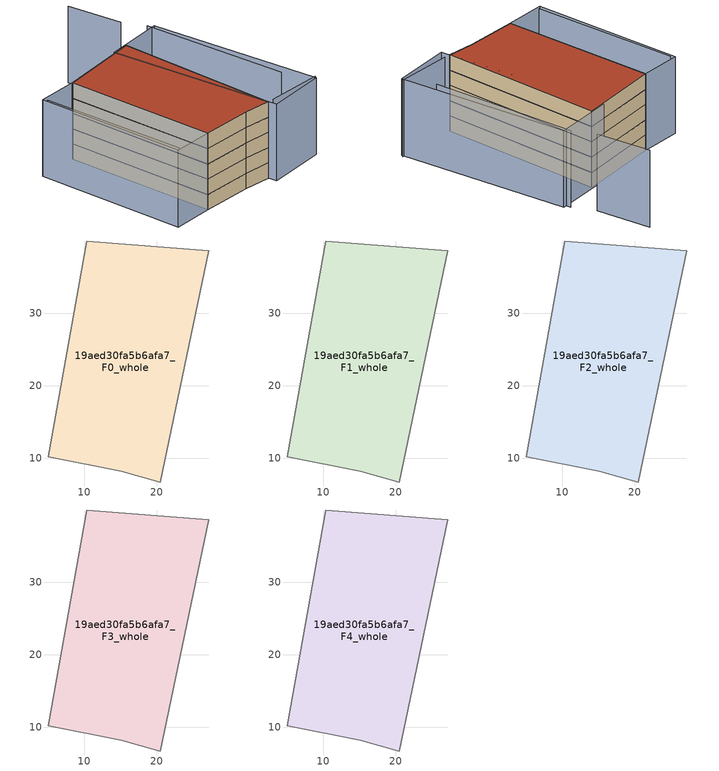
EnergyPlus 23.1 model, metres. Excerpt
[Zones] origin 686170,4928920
19aed30fa5b6afa7_F0_whole
 floor ground (EU_floor_Construction): 20.48,6.75 27.15,38.63 10.29,40 5,10.24 15.08,8.23 z0
 wall adiabatic (EU_wall_Construction): 10.29,40 27.15,38.63 20.48,6.75 15.08,8.23 5,10.24 10.29,40 z0:3
19aed30fa5b6afa7_F1_whole
 floor to 19aed30fa5b6afa7_F0_whole (EU_floor_Construction): 20.48,6.75 27.15,38.63 10.29,40 5,10.24 15.08,8.23 z3
 wall adiabatic (EU_wall_Construction): 10.29,40 27.15,38.63 20.48,6.75 15.08,8.23 5,10.24 10.29,40 z3:6
19aed30fa5b6afa7_F2_whole
 floor to 19aed30fa5b6afa7_F1_whole (EU_floor_Construction): 20.48,6.75 27.15,38.63 10.29,40 5,10.24 15.08,8.23 z6
 wall adiabatic (EU_wall_Construction): 10.29,40 27.15,38.63 20.48,6.75 15.08,8.23 5,10.24 10.29,40 z6:9
19aed30fa5b6afa7_F3_whole
 floor to 19aed30fa5b6afa7_F2_whole (EU_floor_Construction): 20.48,6.75 27.15,38.63 10.29,40 5,10.24 15.08,8.23 z9
 wall adiabatic (EU_wall_Construction): 10.29,40 27.15,38.63 20.48,6.75 15.08,8.23 5,10.24 10.29,40 z9:12
19aed30fa5b6afa7_F4_whole
 floor to 19aed30fa5b6afa7_F3_whole (EU_floor_Construction): 20.48,6.75 27.15,38.63 10.29,40 5,10.24 15.08,8.23 z12
 wall adiabatic (EU_wall_Construction): 10.29,40 27.15,38.63 20.48,6.75 15.08,8.23 5,10.24 10.29,40 z12:15
 roof outside (EU_roof_Construction): 27.15,38.63 20.48,6.75 15.08,8.23 5,10.24 10.29,40 z15
shading: 21.74,6.47 32.74,4.22 / 31.28,10.1 35.28,38.86 / 2.55,40.63 -2.06,12.11 / 34.16,43.54 35.13,54.51 / 35.85,37.87 32.41,3.79 / 32.41,3.79 20.31,5.01 / 20.31,5.01 23.75,39.09 / 23.75,39.09 35.85,37.87 / 10.29,40 5,10.24 / 5,10.24 -3.07,11.67 / -3.07,11.67 2.22,41.43 / 2.22,41.43 10.29,40 z0:15
[Building]
EU S2 Campaign: North Axis=0; Terrain=City; Solar Distribution=FullExterior
[Site:Location]
Bologna: Latitude=44.5; Longitude=11.25; Time Zone=1; Elevation=37
[SizingPeriod:WeatherFileDays]
AnnualSizingPeriod: Begin Month=1; Begin Day of Month=1; End Month=12; End Day of Month=31; Day of Week for Start Day=Monday; Use Weather File Daylight Saving Period=No; Use Weather File Rain and Snow Indicators=No
[MATERIAL]
EU_InternalMass_Material: Roughness=MediumRough; Thickness=0.1; Conductivity=1; Density=1800; Specific Heat=900; Thermal Absorptance=0.9; Solar Absorptance=0.7; Visible Absorptance=0.7
[MATERIAL:NOMASS] Roughness=MediumRough; Thermal Absorptance=0.9; Solar Absorptance=0.7; Visible Absorptance=0.7
Name | Thermal Resistance
EU_wall_NoMass | 0.905828
EU_roof_NoMass | 0.37593
EU_floor_NoMass | 0.67114
[CONSTRUCTION]
EU_wall_Construction: EU_wall_NoMass
EU_roof_Construction: EU_roof_NoMass
EU_floor_Construction: EU_floor_NoMass
EU_InternalMass_Construction: EU_InternalMass_Material
[ZONE] Type=1; Multiplier=1; Ceiling Height=autocalculate; Floor Area=autocalculate; Part of Total Floor Area=Yes
Name | Volume
19aed30fa5b6afa7_F0_whole | 1532.49
19aed30fa5b6afa7_F1_whole; 19aed30fa5b6afa7_F2_whole; 19aed30fa5b6afa7_F3_whole; 19aed30fa5b6afa7_F4_whole | 1532.48
[INTERNALMASS] Construction=EU_InternalMass_Construction; Surface Area=412.641
Name | Zone or ZoneList
19aed30fa5b6afa7_F0_whole_EU_InternalMass | 19aed30fa5b6afa7_F0_whole
19aed30fa5b6afa7_F1_whole_EU_InternalMass | 19aed30fa5b6afa7_F1_whole
19aed30fa5b6afa7_F2_whole_EU_InternalMass | 19aed30fa5b6afa7_F2_whole
19aed30fa5b6afa7_F3_whole_EU_InternalMass | 19aed30fa5b6afa7_F3_whole
19aed30fa5b6afa7_F4_whole_EU_InternalMass | 19aed30fa5b6afa7_F4_whole
[OTHEREQUIPMENT] Fuel Type=Electricity; Design Level Calculation Method=Watts/Area; Power per Zone Floor Area=1; Fraction Latent=0; Fraction Radiant=0; Fraction Lost=0; Carbon Dioxide Generation Rate=0; EndUse Subcategory=EU_Step8_InternalGains
Name | Zone or ZoneList or Space or SpaceList | Schedule
EU_Step8_InternalGain_19aed30fa5b6afa7_F0_whole_f000 | 19aed30fa5b6afa7_F0_whole | EU_Step8_GainSchedule_19aed30fa5b6afa7_F0_whole_f000
EU_Step8_InternalGain_19aed30fa5b6afa7_F1_whole_f000 | 19aed30fa5b6afa7_F1_whole | EU_Step8_GainSchedule_19aed30fa5b6afa7_F1_whole_f000
EU_Step8_InternalGain_19aed30fa5b6afa7_F2_whole_f000 | 19aed30fa5b6afa7_F2_whole | EU_Step8_GainSchedule_19aed30fa5b6afa7_F2_whole_f000
EU_Step8_InternalGain_19aed30fa5b6afa7_F3_whole_f000 | 19aed30fa5b6afa7_F3_whole | EU_Step8_GainSchedule_19aed30fa5b6afa7_F3_whole_f000
EU_Step8_InternalGain_19aed30fa5b6afa7_F4_whole_f000 | 19aed30fa5b6afa7_F4_whole | EU_Step8_GainSchedule_19aed30fa5b6afa7_F4_whole_f000
[ZONEVENTILATION:DESIGNFLOWRATE] Schedule=EU_AlwaysOn; Design Flow Rate Calculation Method=AirChanges/Hour; Air Changes per Hour=0.73129; Ventilation Type=Natural; Fan Pressure Rise=0; Fan Total Efficiency=1; Constant Term Coefficient=1; Temperature Term Coefficient=0; Velocity Term Coefficient=0; Velocity Squared Term Coefficient=0; Minimum Indoor Temperature=-100; Maximum Indoor Temperature=100; Delta Temperature=-100; Minimum Outdoor Temperature=-100; Maximum Outdoor Temperature=100; Maximum Wind Speed=40
Name | Zone or ZoneList or Space or SpaceList
EU_ConstantAir_19aed30fa5b6afa7_F0_whole | 19aed30fa5b6afa7_F0_whole
EU_ConstantAir_19aed30fa5b6afa7_F1_whole | 19aed30fa5b6afa7_F1_whole
EU_ConstantAir_19aed30fa5b6afa7_F2_whole | 19aed30fa5b6afa7_F2_whole
EU_ConstantAir_19aed30fa5b6afa7_F3_whole | 19aed30fa5b6afa7_F3_whole
EU_ConstantAir_19aed30fa5b6afa7_F4_whole | 19aed30fa5b6afa7_F4_whole
[HVACTEMPLATE:THERMOSTAT] Constant Heating Setpoint=20; Constant Cooling Setpoint=50
EU_HeatOnly_19aed30fa5b6afa7_F0_whole; EU_HeatOnly_19aed30fa5b6afa7_F1_whole; EU_HeatOnly_19aed30fa5b6afa7_F2_whole; EU_HeatOnly_19aed30fa5b6afa7_F3_whole; EU_HeatOnly_19aed30fa5b6afa7_F4_whole
[HVACTEMPLATE:ZONE:IDEALLOADSAIRSYSTEM] System Availability Schedule=EU_AlwaysOn; Maximum Heating Supply Air Temperature=50; Minimum Cooling Supply Air Temperature=13; Maximum Heating Supply Air Humidity Ratio=0.0156; Minimum Cooling Supply Air Humidity Ratio=0.0077; Heating Limit=NoLimit; Cooling Limit=NoLimit; Heating Availability Schedule=EU_AlwaysOn; Cooling Availability Schedule=EU_CoolingOff; Dehumidification Control Type=ConstantSensibleHeatRatio; Cooling Sensible Heat Ratio=0.7; Dehumidification Setpoint=60; Humidification Control Type=None; Humidification Setpoint=30; Outdoor Air Method=None; Outdoor Air Flow Rate per Person=0.00944; Outdoor Air Flow Rate per Zone Floor Area=0; Outdoor Air Flow Rate per Zone=0; Demand Controlled Ventilation Type=None; Outdoor Air Economizer Type=NoEconomizer; Heat Recovery Type=None; Sensible Heat Recovery Effectiveness=0.7; Latent Heat Recovery Effectiveness=0.65
Name | Template Thermostat
19aed30fa5b6afa7_F0_whole | EU_HeatOnly_19aed30fa5b6afa7_F0_whole
19aed30fa5b6afa7_F1_whole | EU_HeatOnly_19aed30fa5b6afa7_F1_whole
19aed30fa5b6afa7_F2_whole | EU_HeatOnly_19aed30fa5b6afa7_F2_whole
19aed30fa5b6afa7_F3_whole | EU_HeatOnly_19aed30fa5b6afa7_F3_whole
19aed30fa5b6afa7_F4_whole | EU_HeatOnly_19aed30fa5b6afa7_F4_whole
[SIZING:ZONE] Zone Cooling Design Supply Air Temperature Input Method=SupplyAirTemperature; Zone Cooling Design Supply Air Temperature=13; Zone Heating Design Supply Air Temperature Input Method=SupplyAirTemperature; Zone Heating Design Supply Air Temperature=50; Zone Cooling Design Supply Air Humidity Ratio=0.008; Zone Heating Design Supply Air Humidity Ratio=0.008; Cooling Design Air Flow Method=DesignDay; Cooling Design Air Flow Rate=0; Cooling Minimum Air Flow per Zone Floor Area=0.000762; Cooling Minimum Air Flow=0; Cooling Minimum Air Flow Fraction=0.2; Heating Design Air Flow Method=DesignDay; Heating Design Air Flow Rate=0; Heating Maximum Air Flow per Zone Floor Area=0.002032; Heating Maximum Air Flow=0.141576; Heating Maximum Air Flow Fraction=0.3; Account for Dedicated Outdoor Air System=No; Dedicated Outdoor Air System Control Strategy=NeutralSupplyAir; Dedicated Outdoor Air Low Setpoint Temperature for Design=autosize; Dedicated Outdoor Air High Setpoint Temperature for Design=autosize; Zone Load Sizing Method=Sensible Load Only No Latent Load; Zone Latent Cooling Design Supply Air Humidity Ratio Input Method=HumidityRatioDifference; Zone Cooling Design Supply Air Humidity Ratio Difference=0.005; Zone Latent Heating Design Supply Air Humidity Ratio Input Method=HumidityRatioDifference; Zone Humidification Design Supply Air Humidity Ratio Difference=0.005
19aed30fa5b6afa7_F0_whole; 19aed30fa5b6afa7_F1_whole; 19aed30fa5b6afa7_F2_whole; 19aed30fa5b6afa7_F3_whole; 19aed30fa5b6afa7_F4_whole
[SCHEDULE:CONSTANT]
Name | Hourly Value
EU_AlwaysOn | 1
EU_CoolingOff | 0
[SCHEDULE:FILE] Column Number=1; Rows to Skip at Top=0; Number of Hours of Data=8760; Column Separator=Comma; Interpolate to Timestep=No; Minutes per Item=60; Adjust Schedule for Daylight Savings=Yes
Name | File
EU_Step8_GainSchedule_19aed30fa5b6afa7_F0_whole_f000 | ../../schedules/19aed30fa5b6afa7/19aed30fa5b6afa7_F0_whole_f000_gain.csv
EU_Step8_GainSchedule_19aed30fa5b6afa7_F1_whole_f000 | ../../schedules/19aed30fa5b6afa7/19aed30fa5b6afa7_F1_whole_f000_gain.csv
EU_Step8_GainSchedule_19aed30fa5b6afa7_F2_whole_f000 | ../../schedules/19aed30fa5b6afa7/19aed30fa5b6afa7_F2_whole_f000_gain.csv
EU_Step8_GainSchedule_19aed30fa5b6afa7_F3_whole_f000 | ../../schedules/19aed30fa5b6afa7/19aed30fa5b6afa7_F3_whole_f000_gain.csv
EU_Step8_GainSchedule_19aed30fa5b6afa7_F4_whole_f000 | ../../schedules/19aed30fa5b6afa7/19aed30fa5b6afa7_F4_whole_f000_gain.csv
